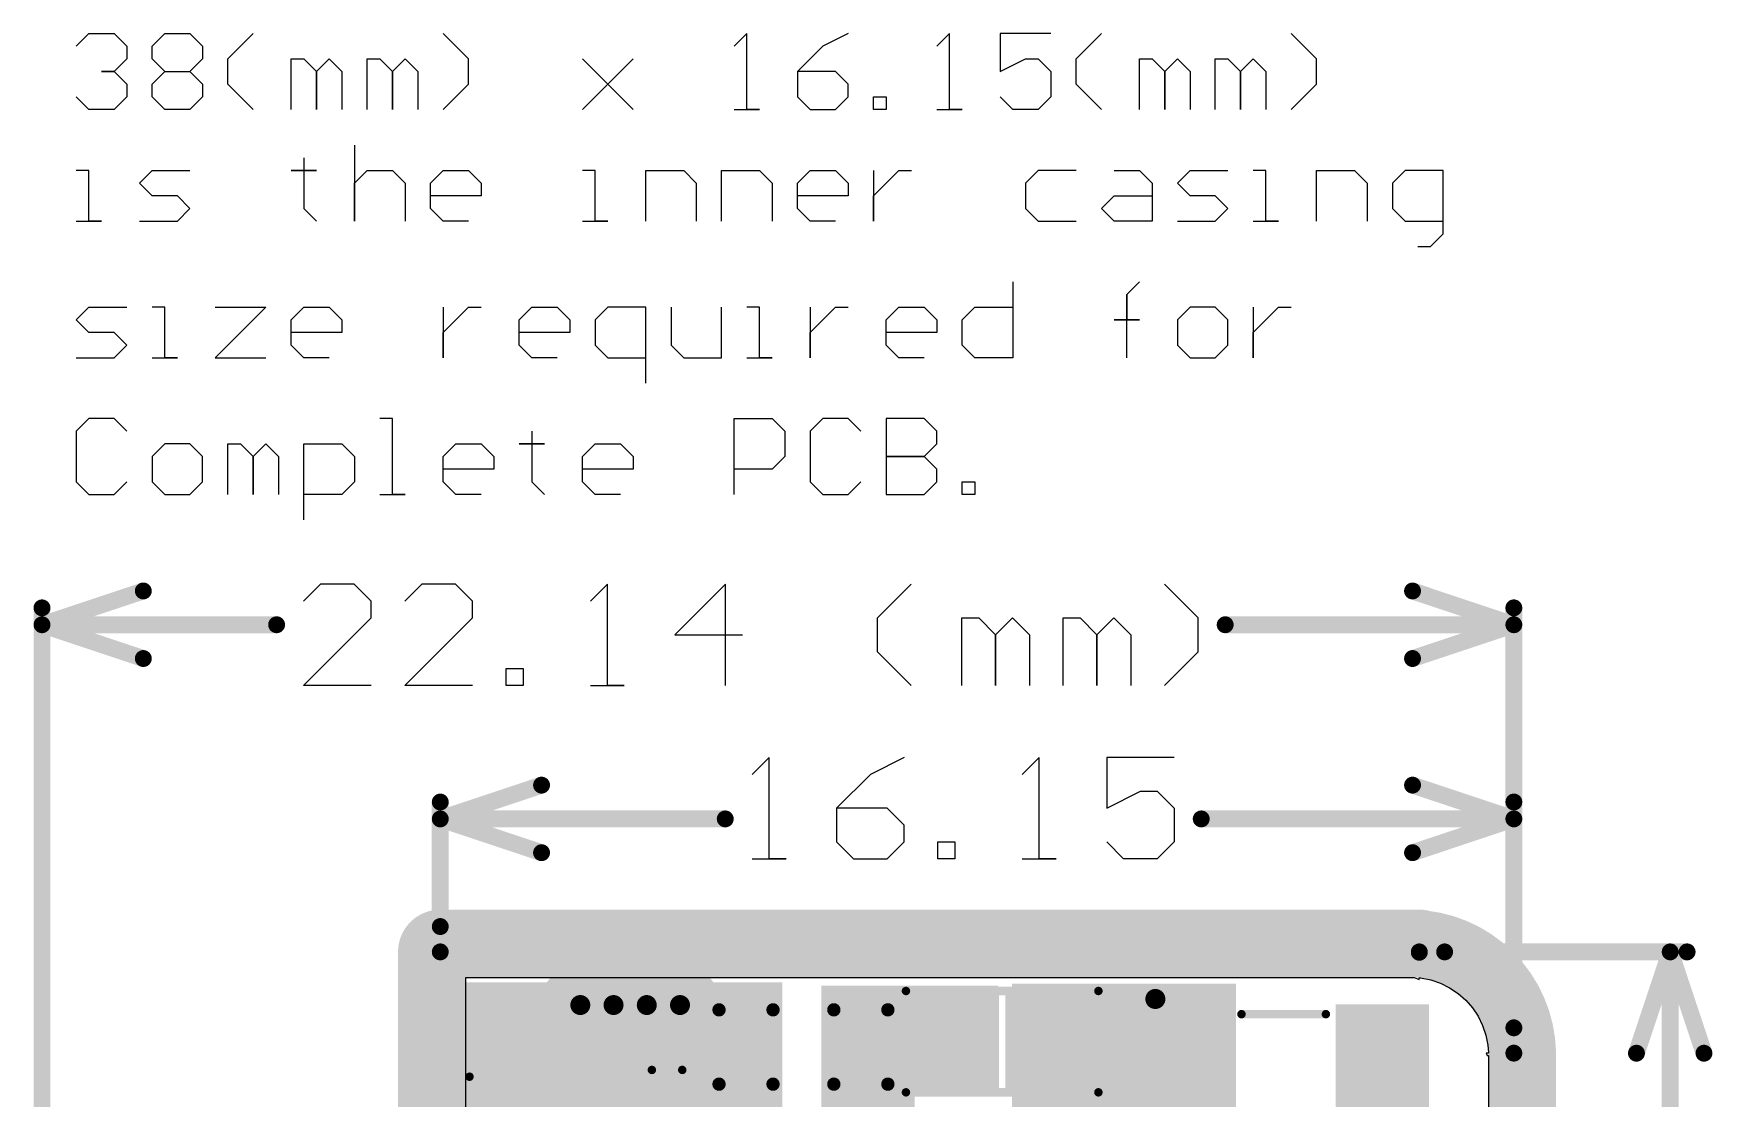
# Model space of a CAD drawing. Header units: millimetres. Extents: x 1.69 to 2.7, y 2.72 to 5.58.
# Drawn here: x 1.695 to 2.689, y 4.951 to 5.581 of the extents above; entities that cross this region are included whole.
import ezdxf

# ---------------------------------------------------------------- set-up
doc = ezdxf.new("R2010")
doc.units = ezdxf.units.MM
doc.header["$MEASUREMENT"] = 0
for name, color, linetype in [('BottomLayer', 5, 'Continuous'), ('BottomSolder', 6, 'Continuous'), ('InternalPlane1', 76, 'Continuous'), ('InternalPlane2', 16, 'Continuous'), ('Mechanical1', 6, 'Continuous'), ('Mechanical2', 216, 'Continuous'), ('MultiLayer', 9, 'Continuous'), ('TopLayer', 1, 'Continuous'), ('TopOverlay', 2, 'Continuous'), ('TopPaste', 8, 'Continuous'), ('TopSolder', 216, 'Continuous'), ('ViaHoleLayer', 16, 'Continuous')]:
    doc.layers.add(name, color=color, linetype=linetype)

# ---------------------------------------------------------------- blocks, each defined once
blk = doc.blocks.new('2450AT18A100E_13')
at = {"layer": 'TopLayer'}
for points in [[(-0.03386, 0.03583), (-0.0811, 0.03583), (-0.03386, -0.03583), (-0.0811, -0.03583)], [(0.0811, 0.03583), (0.03386, 0.03583), (0.0811, -0.03583), (0.03386, -0.03583)]]:
    blk.add_solid(points, dxfattribs=at)
at = {"layer": 'TopOverlay'}
for points, const_width in [([(-0.075, 0.043, 1), (-0.079, 0.043, 1)], 0.00787), ([(-0.08097, 0.043, 1), (-0.07703, 0.043, 1)], 0.00394), ([(-0.07697, 0.043, 1), (-0.07303, 0.043, 1)], 0.00394), ([(-0.02725, 0.034, 1), (-0.02475, 0.034, 1)], 0.0025), ([(0.02275, 0.034, 1), (0.02525, 0.034, 1)], 0.0025), ([(-0.02725, -0.034, 1), (-0.02475, -0.034, 1)], 0.0025), ([(0.02275, -0.034, 1), (0.02525, -0.034, 1)], 0.0025)]:
    blk.add_lwpolyline(points, format="xyb", close=True, dxfattribs=dict(at, const_width=const_width))
at = {"layer": 'TopOverlay', "const_width": 0.005}
for points in [[(-0.026, 0.034), (0.024, 0.034)], [(-0.026, -0.034), (0.024, -0.034)]]:
    blk.add_lwpolyline(points, dxfattribs=at)
at = {"layer": 'TopPaste'}
for points in [[(-0.03386, 0.03583), (-0.0811, 0.03583), (-0.03386, -0.03583), (-0.0811, -0.03583)], [(0.0811, 0.03583), (0.03386, 0.03583), (0.0811, -0.03583), (0.03386, -0.03583)]]:
    blk.add_solid(points, dxfattribs=at)
at = {"layer": 'TopSolder'}
for points in [[(-0.02986, 0.03983), (-0.0851, 0.03983), (-0.02986, -0.03983), (-0.0851, -0.03983)], [(0.0851, 0.03983), (0.02986, 0.03983), (0.0851, -0.03983), (0.02986, -0.03983)]]:
    blk.add_solid(points, dxfattribs=at)
blk = doc.blocks.new('L_15W2N7SV4E_18')
at = {"layer": 'TopLayer'}
for points in [[(-0.05315, -0.02598), (-0.00591, -0.02598), (-0.05315, 0.02598), (-0.00591, 0.02598)], [(0.00591, -0.02598), (0.05315, -0.02598), (0.00591, 0.02598), (0.05315, 0.02598)]]:
    blk.add_solid(points, dxfattribs=at)
at = {"layer": 'TopOverlay', "const_width": 0.005}
for points in [[(0.057, 0.03), (-0.057, 0.03)], [(-0.057, 0.03), (-0.057, -0.03)], [(0.057, 0.03), (0.057, -0.03)], [(0.057, -0.03), (-0.057, -0.03)]]:
    blk.add_lwpolyline(points, dxfattribs=at)
at = {"layer": 'TopOverlay', "const_width": 0.0025}
for points in [[(-0.05825, 0.03, 1), (-0.05575, 0.03, 1)], [(-0.05825, 0.03, 1), (-0.05575, 0.03, 1)], [(0.05575, 0.03, 1), (0.05825, 0.03, 1)], [(0.05575, 0.03, 1), (0.05825, 0.03, 1)], [(-0.05825, -0.03, 1), (-0.05575, -0.03, 1)], [(-0.05825, -0.03, 1), (-0.05575, -0.03, 1)], [(0.05575, -0.03, 1), (0.05825, -0.03, 1)], [(0.05575, -0.03, 1), (0.05825, -0.03, 1)]]:
    blk.add_lwpolyline(points, format="xyb", close=True, dxfattribs=at)
at = {"layer": 'TopPaste'}
for points in [[(-0.05315, -0.02598), (-0.00591, -0.02598), (-0.05315, 0.02598), (-0.00591, 0.02598)], [(0.00591, -0.02598), (0.05315, -0.02598), (0.00591, 0.02598), (0.05315, 0.02598)]]:
    blk.add_solid(points, dxfattribs=at)
at = {"layer": 'TopSolder'}
for points in [[(-0.05715, -0.02998), (-0.00191, -0.02998), (-0.05715, 0.02998), (-0.00191, 0.02998)], [(0.00191, -0.02998), (0.05715, -0.02998), (0.00191, 0.02998), (0.05715, 0.02998)]]:
    blk.add_solid(points, dxfattribs=at)
blk = doc.blocks.new('U_FL_R_SMT_1_80__24')
at = {"layer": 'TopLayer'}
for points in [[(-0.07913, -0.00295), (-0.03701, -0.00295), (-0.07913, 0.08366), (-0.03701, 0.08366)], [(0.03701, -0.00295), (0.07913, -0.00295), (0.03701, 0.08366), (0.07913, 0.08366)], [(-0.02008, -0.05742), (0.02008, -0.05742), (-0.02008, -0.01529), (0.02008, -0.01529)]]:
    blk.add_solid(points, dxfattribs=at)
at = {"layer": 'TopOverlay', "const_width": 0.005}
for points in [[(-0.055, 0.097), (0.058, 0.097)], [(-0.06, -0.011), (-0.06, -0.029)], [(0.062, -0.011), (0.062, -0.029)], [(-0.06, -0.029), (-0.031, -0.029)], [(0.033, -0.029), (0.062, -0.029)]]:
    blk.add_lwpolyline(points, dxfattribs=at)
at = {"layer": 'TopOverlay', "const_width": 0.0025}
for points in [[(-0.05625, 0.097, 1), (-0.05375, 0.097, 1)], [(0.05675, 0.097, 1), (0.05925, 0.097, 1)], [(-0.06125, -0.011, 1), (-0.05875, -0.011, 1)], [(0.06075, -0.011, 1), (0.06325, -0.011, 1)], [(-0.06125, -0.029, 1), (-0.05875, -0.029, 1)], [(-0.06125, -0.029, 1), (-0.05875, -0.029, 1)], [(-0.03225, -0.029, 1), (-0.02975, -0.029, 1)], [(0.03175, -0.029, 1), (0.03425, -0.029, 1)], [(0.06075, -0.029, 1), (0.06325, -0.029, 1)], [(0.06075, -0.029, 1), (0.06325, -0.029, 1)]]:
    blk.add_lwpolyline(points, format="xyb", close=True, dxfattribs=at)
at = {"layer": 'TopPaste'}
for points in [[(-0.07913, -0.00295), (-0.03701, -0.00295), (-0.07913, 0.08366), (-0.03701, 0.08366)], [(0.03701, -0.00295), (0.07913, -0.00295), (0.03701, 0.08366), (0.07913, 0.08366)], [(-0.02008, -0.05742), (0.02008, -0.05742), (-0.02008, -0.01529), (0.02008, -0.01529)]]:
    blk.add_solid(points, dxfattribs=at)
at = {"layer": 'TopSolder'}
for points in [[(-0.08313, -0.00695), (-0.03301, -0.00695), (-0.08313, 0.08766), (-0.03301, 0.08766)], [(0.03301, -0.00695), (0.08313, -0.00695), (0.03301, 0.08766), (0.08313, 0.08766)], [(-0.02408, -0.06142), (0.02408, -0.06142), (-0.02408, -0.01129), (0.02408, -0.01129)]]:
    blk.add_solid(points, dxfattribs=at)
blk = doc.blocks.new('C__0603_25')
at = {"layer": 'TopLayer'}
for points in [[(-0.045, 0.0175), (-0.045, -0.0175), (-0.015, 0.0175), (-0.015, -0.0175)], [(0.015, 0.0175), (0.015, -0.0175), (0.045, 0.0175), (0.045, -0.0175)]]:
    blk.add_solid(points, dxfattribs=at)
at = {"layer": 'TopOverlay', "const_width": 0.00787}
for points in [[(-0.05, 0.022), (-0.05, -0.022)], [(-0.018, 0.022), (-0.05, 0.022)], [(0.05, 0.022), (0.018, 0.022)], [(0.05, 0.022), (0.05, -0.022)], [(-0.018, -0.022), (-0.05, -0.022)], [(0.05, -0.022), (0.018, -0.022)]]:
    blk.add_lwpolyline(points, dxfattribs=at)
at = {"layer": 'TopOverlay', "const_width": 0.00394}
for points in [[(-0.05197, 0.022, 1), (-0.04803, 0.022, 1)], [(-0.05197, 0.022, 1), (-0.04803, 0.022, 1)], [(-0.01997, 0.022, 1), (-0.01603, 0.022, 1)], [(0.01603, 0.022, 1), (0.01997, 0.022, 1)], [(0.04803, 0.022, 1), (0.05197, 0.022, 1)], [(0.04803, 0.022, 1), (0.05197, 0.022, 1)], [(-0.05197, -0.022, 1), (-0.04803, -0.022, 1)], [(-0.05197, -0.022, 1), (-0.04803, -0.022, 1)], [(-0.01997, -0.022, 1), (-0.01603, -0.022, 1)], [(0.01603, -0.022, 1), (0.01997, -0.022, 1)], [(0.04803, -0.022, 1), (0.05197, -0.022, 1)], [(0.04803, -0.022, 1), (0.05197, -0.022, 1)]]:
    blk.add_lwpolyline(points, format="xyb", close=True, dxfattribs=at)
at = {"layer": 'TopPaste'}
for points in [[(-0.045, 0.0175), (-0.045, -0.0175), (-0.015, 0.0175), (-0.015, -0.0175)], [(0.015, 0.0175), (0.015, -0.0175), (0.045, 0.0175), (0.045, -0.0175)]]:
    blk.add_solid(points, dxfattribs=at)
at = {"layer": 'TopSolder'}
for points in [[(-0.04736, 0.01986), (-0.04736, -0.01986), (-0.01264, 0.01986), (-0.01264, -0.01986)], [(0.01264, 0.01986), (0.01264, -0.01986), (0.04736, 0.01986), (0.04736, -0.01986)]]:
    blk.add_solid(points, dxfattribs=at)

msp = doc.modelspace()

# ---------------------------------------------------------------- linework, layer by layer
at = {"layer": 'BottomLayer', "const_width": 0.00886}
for points in [[(2.01442, 5.00579, 1), (2.02328, 5.00579, 1)], [(2.0341, 5.00579, 1), (2.04296, 5.00579, 1)], [(2.05379, 5.00579, 1), (2.06265, 5.00579, 1)], [(2.07347, 5.00579, 1), (2.08233, 5.00579, 1)]]:
    msp.add_lwpolyline(points, format="xyb", close=True, dxfattribs=at)
at = {"layer": 'BottomSolder', "const_width": 0.01286}
for points in [[(2.01242, 5.00579, 1), (2.02528, 5.00579, 1)], [(2.0321, 5.00579, 1), (2.04496, 5.00579, 1)], [(2.05179, 5.00579, 1), (2.06465, 5.00579, 1)], [(2.07147, 5.00579, 1), (2.08433, 5.00579, 1)]]:
    msp.add_lwpolyline(points, format="xyb", close=True, dxfattribs=at)
at = {"layer": 'InternalPlane1'}
for p, q in [((1.95098, 4.64644), (1.95098, 5.02218)), ((1.95098, 5.02218), (2.51277, 5.02218)), ((2.51277, 5.02218), (2.51578, 5.02094)), ((2.51578, 5.02094), (2.51578, 5.02192)), ((2.51578, 5.02192), (2.51659, 5.02187)), ((2.51659, 5.02187), (2.52252, 5.02069)), ((2.52252, 5.02069), (2.52825, 5.01874)), ((2.52825, 5.01874), (2.53368, 5.01607)), ((2.53368, 5.01607), (2.53871, 5.0127)), ((2.53871, 5.0127), (2.54326, 5.00872)), ((2.54326, 5.00872), (2.54725, 5.00417)), ((2.54725, 5.00417), (2.55061, 4.99914)), ((2.55061, 4.99914), (2.55328, 4.99371)), ((2.55328, 4.99371), (2.55523, 4.98798)), ((2.55523, 4.98798), (2.55641, 4.98204)), ((2.55641, 4.98204), (2.55669, 4.97777)), ((2.5567, 4.9773), (2.55546, 4.9773)), ((2.55546, 4.9773), (2.55602, 4.97594)), ((2.55602, 4.97594), (2.5567, 4.976)), ((2.55669, 4.97777), (2.55669, 4.97774)), ((2.55669, 4.97774), (2.5567, 4.97758)), ((2.5567, 4.97758), (2.55671, 4.97739)), ((2.55671, 4.97739), (2.5567, 4.9773)), ((2.5567, 4.976), (2.5567, 4.21427))]:
    msp.add_line(p, q, dxfattribs=at)
at = {"layer": 'InternalPlane1', "const_width": 0.04}
for points in [[(1.93089, 5.03726, -0.414214), (1.9359, 5.04228)], [(2.51578, 5.04228, -0.101931), (2.51776, 5.04187)], [(2.51776, 5.04187, -0.375139), (2.57678, 4.97774)], [(2.57678, 4.97774, -0.021635), (2.5768, 4.9773)]]:
    msp.add_lwpolyline(points, format="xyb", dxfattribs=at)
for points in [[(1.9359, 5.04228), (2.51578, 5.04228)], [(2.51776, 5.04187), (2.51776, 5.04187)], [(1.93089, 4.64644), (1.93089, 5.03726)], [(2.5768, 3.59857), (2.5768, 4.9773)]]:
    msp.add_lwpolyline(points, dxfattribs=at)
at = {"layer": 'InternalPlane1'}
for points, const_width in [([(1.9259, 5.04228, 1), (1.9459, 5.04228, 1)], 0.02), ([(1.9259, 5.04228, 1), (1.9459, 5.04228, 1)], 0.02), ([(2.50578, 5.04228, 1), (2.52578, 5.04228, 1)], 0.02), ([(2.50578, 5.04228, 1), (2.52578, 5.04228, 1)], 0.02), ([(2.50776, 5.04187, 1), (2.52776, 5.04187, 1)], 0.02), ([(2.50776, 5.04187, 1), (2.52776, 5.04187, 1)], 0.02), ([(2.50776, 5.04187, 1), (2.52776, 5.04187, 1)], 0.02), ([(2.50776, 5.04187, 1), (2.52776, 5.04187, 1)], 0.02), ([(1.92089, 5.03726, 1), (1.94089, 5.03726, 1)], 0.02), ([(1.92089, 5.03726, 1), (1.94089, 5.03726, 1)], 0.02), ([(2.0069, 5.00579, 1), (2.0308, 5.00579, 1)], 0.02391), ([(2.02658, 5.00579, 1), (2.05049, 5.00579, 1)], 0.02391), ([(2.04627, 5.00579, 1), (2.07017, 5.00579, 1)], 0.02391), ([(2.06595, 5.00579, 1), (2.08986, 5.00579, 1)], 0.02391), ([(2.56678, 4.97774, 1), (2.58678, 4.97774, 1)], 0.02), ([(2.56678, 4.97774, 1), (2.58678, 4.97774, 1)], 0.02), ([(2.5668, 4.9773, 1), (2.5868, 4.9773, 1)], 0.02), ([(2.5668, 4.9773, 1), (2.5868, 4.9773, 1)], 0.02)]:
    msp.add_lwpolyline(points, format="xyb", close=True, dxfattribs=dict(at, const_width=const_width))
at = {"layer": 'InternalPlane2'}
for p, q in [((1.95098, 4.64644), (1.95098, 5.02218)), ((1.95098, 5.02218), (2.51277, 5.02218)), ((2.51277, 5.02218), (2.51578, 5.02094)), ((2.51578, 5.02094), (2.51578, 5.02192)), ((2.51578, 5.02192), (2.51659, 5.02187)), ((2.51659, 5.02187), (2.52252, 5.02069)), ((2.52252, 5.02069), (2.52825, 5.01874)), ((2.52825, 5.01874), (2.53368, 5.01607)), ((2.53368, 5.01607), (2.53871, 5.0127)), ((2.53871, 5.0127), (2.54326, 5.00872)), ((2.54326, 5.00872), (2.54725, 5.00417)), ((2.54725, 5.00417), (2.55061, 4.99914)), ((2.55061, 4.99914), (2.55328, 4.99371)), ((2.55328, 4.99371), (2.55523, 4.98798)), ((2.55523, 4.98798), (2.55641, 4.98204)), ((2.55641, 4.98204), (2.55669, 4.97777)), ((2.5567, 4.9773), (2.55546, 4.9773)), ((2.55546, 4.9773), (2.55602, 4.97594)), ((2.55602, 4.97594), (2.5567, 4.976)), ((2.55669, 4.97777), (2.55669, 4.97774)), ((2.55669, 4.97774), (2.5567, 4.97758)), ((2.5567, 4.97758), (2.55671, 4.97739)), ((2.55671, 4.97739), (2.5567, 4.9773)), ((2.5567, 4.976), (2.5567, 3.59857))]:
    msp.add_line(p, q, dxfattribs=at)
at = {"layer": 'InternalPlane2', "const_width": 0.04}
for points in [[(1.93089, 5.03726, -0.414214), (1.9359, 5.04228)], [(2.51578, 5.04228, -0.101931), (2.51776, 5.04187)], [(2.51776, 5.04187, -0.375139), (2.57678, 4.97774)], [(2.57678, 4.97774, -0.021635), (2.5768, 4.9773)]]:
    msp.add_lwpolyline(points, format="xyb", dxfattribs=at)
for points in [[(1.9359, 5.04228), (2.51578, 5.04228)], [(2.51776, 5.04187), (2.51776, 5.04187)], [(1.93089, 4.64644), (1.93089, 5.03726)], [(2.5768, 3.59857), (2.5768, 4.9773)]]:
    msp.add_lwpolyline(points, dxfattribs=at)
at = {"layer": 'InternalPlane2', "const_width": 0.02}
for points in [[(1.9259, 5.04228, 1), (1.9459, 5.04228, 1)], [(1.9259, 5.04228, 1), (1.9459, 5.04228, 1)], [(2.50578, 5.04228, 1), (2.52578, 5.04228, 1)], [(2.50578, 5.04228, 1), (2.52578, 5.04228, 1)], [(2.50776, 5.04187, 1), (2.52776, 5.04187, 1)], [(2.50776, 5.04187, 1), (2.52776, 5.04187, 1)], [(2.50776, 5.04187, 1), (2.52776, 5.04187, 1)], [(2.50776, 5.04187, 1), (2.52776, 5.04187, 1)], [(1.92089, 5.03726, 1), (1.94089, 5.03726, 1)], [(1.92089, 5.03726, 1), (1.94089, 5.03726, 1)], [(2.56678, 4.97774, 1), (2.58678, 4.97774, 1)], [(2.56678, 4.97774, 1), (2.58678, 4.97774, 1)], [(2.5668, 4.9773, 1), (2.5868, 4.9773, 1)], [(2.5668, 4.9773, 1), (2.5868, 4.9773, 1)]]:
    msp.add_lwpolyline(points, format="xyb", close=True, dxfattribs=at)
at = {"layer": 'Mechanical1'}
for p, q in [((1.72019, 5.57346), (1.72768, 5.58096)), ((1.72768, 5.58096), (1.74268, 5.58096)), ((1.74268, 5.58096), (1.75018, 5.57346)), ((1.76517, 5.57346), (1.77267, 5.58096)), ((1.77267, 5.58096), (1.78766, 5.58096)), ((1.78766, 5.58096), (1.79516, 5.57346)), ((1.81016, 5.56596), (1.82515, 5.58096)), ((1.95261, 5.56596), (1.93762, 5.58096)), ((2.11756, 5.58096), (2.11006, 5.57346)), ((2.11756, 5.53597), (2.11756, 5.58096)), ((2.17754, 5.58096), (2.16254, 5.57346)), ((2.23752, 5.58096), (2.23002, 5.57346)), ((2.23752, 5.53597), (2.23752, 5.58096)), ((2.2975, 5.58096), (2.26751, 5.58096)), ((2.26751, 5.58096), (2.26751, 5.55846)), ((2.3125, 5.56596), (2.32749, 5.58096)), ((2.45495, 5.56596), (2.43995, 5.58096)), ((1.75018, 5.57346), (1.75018, 5.56596)), ((1.76517, 5.56596), (1.76517, 5.57346)), ((1.79516, 5.57346), (1.79516, 5.56596)), ((2.16254, 5.57346), (2.14755, 5.55846)), ((1.75018, 5.56596), (1.74268, 5.55846)), ((1.77267, 5.55846), (1.76517, 5.56596)), ((1.79516, 5.56596), (1.78766, 5.55846)), ((1.81016, 5.55097), (1.81016, 5.56596)), ((1.84765, 5.53597), (1.84765, 5.56596)), ((1.84765, 5.56596), (1.85514, 5.56596)), ((1.85514, 5.56596), (1.86264, 5.55846)), ((1.86264, 5.55846), (1.87014, 5.56596)), ((1.87014, 5.56596), (1.87764, 5.55846)), ((1.89263, 5.53597), (1.89263, 5.56596)), ((1.89263, 5.56596), (1.90013, 5.56596)), ((1.90013, 5.56596), (1.90763, 5.55846)), ((1.90763, 5.55846), (1.91512, 5.56596)), ((1.91512, 5.56596), (1.92262, 5.55846)), ((1.95261, 5.55097), (1.95261, 5.56596)), ((2.02009, 5.56596), (2.05008, 5.53597)), ((2.05008, 5.56596), (2.02009, 5.53597)), ((2.03509, 5.55097), (2.05008, 5.56596)), ((2.26751, 5.55846), (2.28251, 5.56596)), ((2.28251, 5.56596), (2.29, 5.56596)), ((2.29, 5.56596), (2.2975, 5.55846)), ((2.3125, 5.55097), (2.3125, 5.56596)), ((2.34998, 5.53597), (2.34998, 5.56596)), ((2.34998, 5.56596), (2.35748, 5.56596)), ((2.35748, 5.56596), (2.36498, 5.55846)), ((2.36498, 5.55846), (2.37248, 5.56596)), ((2.37248, 5.56596), (2.37997, 5.55846)), ((2.39497, 5.53597), (2.39497, 5.56596)), ((2.39497, 5.56596), (2.40247, 5.56596)), ((2.40247, 5.56596), (2.40996, 5.55846)), ((2.40996, 5.55846), (2.41746, 5.56596)), ((2.41746, 5.56596), (2.42496, 5.55846)), ((2.45495, 5.55097), (2.45495, 5.56596)), ((1.74268, 5.55846), (1.73518, 5.55846)), ((1.73518, 5.55846), (1.74268, 5.55846)), ((1.74268, 5.55846), (1.75018, 5.55097)), ((1.75018, 5.55097), (1.75018, 5.54347)), ((1.76517, 5.55097), (1.77267, 5.55846)), ((1.76517, 5.54347), (1.76517, 5.55097)), ((1.77267, 5.55846), (1.78766, 5.55846)), ((1.78766, 5.55846), (1.79516, 5.55097)), ((1.79516, 5.55097), (1.79516, 5.54347)), ((1.82515, 5.53597), (1.81016, 5.55097)), ((1.86264, 5.55846), (1.86264, 5.53597)), ((1.86264, 5.53597), (1.86264, 5.55846)), ((1.87764, 5.55846), (1.87764, 5.53597)), ((1.90763, 5.55846), (1.90763, 5.53597)), ((1.90763, 5.53597), (1.90763, 5.55846)), ((1.92262, 5.55846), (1.92262, 5.53597)), ((1.93762, 5.53597), (1.95261, 5.55097)), ((2.05008, 5.53597), (2.03509, 5.55097)), ((2.14755, 5.55846), (2.14755, 5.54347)), ((2.17004, 5.55846), (2.14755, 5.55846)), ((2.17754, 5.55097), (2.17004, 5.55846)), ((2.17754, 5.54347), (2.17754, 5.55097)), ((2.2975, 5.55846), (2.2975, 5.54347)), ((2.32749, 5.53597), (2.3125, 5.55097)), ((2.36498, 5.55846), (2.36498, 5.53597)), ((2.36498, 5.53597), (2.36498, 5.55846)), ((2.37997, 5.55846), (2.37997, 5.53597)), ((2.40996, 5.55846), (2.40996, 5.53597)), ((2.40996, 5.53597), (2.40996, 5.55846)), ((2.42496, 5.55846), (2.42496, 5.53597)), ((2.43995, 5.53597), (2.45495, 5.55097)), ((1.72768, 5.53597), (1.72019, 5.54347)), ((1.75018, 5.54347), (1.74268, 5.53597)), ((1.77267, 5.53597), (1.76517, 5.54347)), ((1.79516, 5.54347), (1.78766, 5.53597)), ((2.14755, 5.54347), (2.15505, 5.53597)), ((2.17004, 5.53597), (2.17754, 5.54347)), ((2.19253, 5.53597), (2.19253, 5.54347)), ((2.19253, 5.54347), (2.20003, 5.54347)), ((2.20003, 5.54347), (2.20003, 5.53597)), ((2.27501, 5.53597), (2.26751, 5.54347)), ((2.2975, 5.54347), (2.29, 5.53597)), ((1.74268, 5.53597), (1.72768, 5.53597)), ((1.78766, 5.53597), (1.77267, 5.53597)), ((2.11006, 5.53597), (2.12506, 5.53597)), ((2.12506, 5.53597), (2.11756, 5.53597)), ((2.15505, 5.53597), (2.17004, 5.53597)), ((2.20003, 5.53597), (2.19253, 5.53597)), ((2.23002, 5.53597), (2.24502, 5.53597)), ((2.24502, 5.53597), (2.23752, 5.53597)), ((2.29, 5.53597), (2.27501, 5.53597)), ((1.88513, 5.51497), (1.88513, 5.46999)), ((1.72768, 5.49998), (1.72019, 5.49998)), ((1.72768, 5.46999), (1.72768, 5.49998)), ((1.75767, 5.49248), (1.76517, 5.49998)), ((1.76517, 5.49998), (1.78766, 5.49998)), ((1.85514, 5.49998), (1.84765, 5.49998)), ((1.84765, 5.49998), (1.86264, 5.49998)), ((1.85514, 5.50748), (1.85514, 5.49998)), ((1.86264, 5.49998), (1.85514, 5.49998)), ((1.85514, 5.49998), (1.85514, 5.47749)), ((1.88513, 5.49248), (1.89263, 5.49998)), ((1.89263, 5.49998), (1.90763, 5.49998)), ((1.90763, 5.49998), (1.91512, 5.49248)), ((1.93012, 5.49248), (1.93762, 5.49998)), ((1.93762, 5.49998), (1.95261, 5.49998)), ((1.95261, 5.49998), (1.96011, 5.49248)), ((2.02759, 5.49998), (2.02009, 5.49998)), ((2.02759, 5.46999), (2.02759, 5.49998)), ((2.05758, 5.46999), (2.05758, 5.49998)), ((2.05758, 5.49998), (2.08007, 5.49998)), ((2.08007, 5.49998), (2.08757, 5.49248)), ((2.10256, 5.46999), (2.10256, 5.49998)), ((2.10256, 5.49998), (2.12506, 5.49998)), ((2.12506, 5.49998), (2.13255, 5.49248)), ((2.14755, 5.49248), (2.15505, 5.49998)), ((2.15505, 5.49998), (2.17004, 5.49998)), ((2.17004, 5.49998), (2.17754, 5.49248)), ((2.19253, 5.49998), (2.19253, 5.46999)), ((2.20003, 5.49248), (2.20753, 5.49998)), ((2.20753, 5.49998), (2.21503, 5.49998)), ((2.29, 5.49998), (2.28251, 5.49248)), ((2.3125, 5.49998), (2.29, 5.49998)), ((2.33499, 5.49998), (2.34998, 5.49998)), ((2.34998, 5.49998), (2.35748, 5.49248)), ((2.37248, 5.49248), (2.37997, 5.49998)), ((2.37997, 5.49998), (2.40247, 5.49998)), ((2.42496, 5.49998), (2.41746, 5.49998)), ((2.42496, 5.46999), (2.42496, 5.49998)), ((2.45495, 5.46999), (2.45495, 5.49998)), ((2.45495, 5.49998), (2.47744, 5.49998)), ((2.47744, 5.49998), (2.48494, 5.49248)), ((2.50743, 5.49998), (2.49994, 5.49248)), ((2.52993, 5.49998), (2.50743, 5.49998)), ((2.52993, 5.46249), (2.52993, 5.49998)), ((1.76517, 5.48498), (1.75767, 5.49248)), ((1.88513, 5.46999), (1.88513, 5.49248)), ((1.91512, 5.49248), (1.91512, 5.46999)), ((1.93012, 5.47749), (1.93012, 5.49248)), ((1.96011, 5.49248), (1.96011, 5.48498)), ((2.08757, 5.49248), (2.08757, 5.46999)), ((2.13255, 5.49248), (2.13255, 5.46999)), ((2.14755, 5.47749), (2.14755, 5.49248)), ((2.17754, 5.49248), (2.17754, 5.48498)), ((2.19253, 5.48498), (2.20003, 5.49248)), ((2.28251, 5.49248), (2.28251, 5.47749)), ((2.35748, 5.49248), (2.35748, 5.46999)), ((2.37997, 5.48498), (2.37248, 5.49248)), ((2.48494, 5.49248), (2.48494, 5.46999)), ((2.49994, 5.49248), (2.49994, 5.47749)), ((1.78017, 5.48498), (1.76517, 5.48498)), ((1.78766, 5.47749), (1.78017, 5.48498)), ((1.96011, 5.48498), (1.93012, 5.48498)), ((2.17754, 5.48498), (2.14755, 5.48498)), ((2.19253, 5.46999), (2.19253, 5.48498)), ((2.32749, 5.47749), (2.33499, 5.48498)), ((2.33499, 5.48498), (2.35748, 5.48498)), ((2.39497, 5.48498), (2.37997, 5.48498)), ((2.40247, 5.47749), (2.39497, 5.48498)), ((1.72019, 5.46999), (1.73518, 5.46999)), ((1.73518, 5.46999), (1.72768, 5.46999)), ((1.75767, 5.46999), (1.78017, 5.46999)), ((1.78017, 5.46999), (1.78766, 5.47749)), ((1.85514, 5.47749), (1.86264, 5.46999)), ((1.93762, 5.46999), (1.93012, 5.47749)), ((1.95261, 5.46999), (1.93762, 5.46999)), ((2.02009, 5.46999), (2.03509, 5.46999)), ((2.03509, 5.46999), (2.02759, 5.46999)), ((2.15505, 5.46999), (2.14755, 5.47749)), ((2.17004, 5.46999), (2.15505, 5.46999)), ((2.28251, 5.47749), (2.29, 5.46999)), ((2.29, 5.46999), (2.3125, 5.46999)), ((2.33499, 5.46999), (2.32749, 5.47749)), ((2.35748, 5.46999), (2.33499, 5.46999)), ((2.37248, 5.46999), (2.39497, 5.46999)), ((2.39497, 5.46999), (2.40247, 5.47749)), ((2.41746, 5.46999), (2.43246, 5.46999)), ((2.43246, 5.46999), (2.42496, 5.46999)), ((2.49994, 5.47749), (2.50743, 5.46999)), ((2.50743, 5.46999), (2.52993, 5.46999)), ((2.52243, 5.45499), (2.52993, 5.46249)), ((2.51493, 5.45499), (2.52243, 5.45499)), ((2.27501, 5.434), (2.27501, 5.38901)), ((2.34249, 5.4265), (2.34998, 5.434)), ((2.34249, 5.38901), (2.34249, 5.4265)), ((2.34249, 5.4265), (2.34249, 5.4115)), ((2.34249, 5.4115), (2.34249, 5.4265)), ((1.72019, 5.4115), (1.72768, 5.419)), ((1.72768, 5.40401), (1.72019, 5.4115)), ((1.72768, 5.419), (1.75018, 5.419)), ((1.77267, 5.419), (1.76517, 5.419)), ((1.77267, 5.38901), (1.77267, 5.419)), ((1.80266, 5.419), (1.83265, 5.419)), ((1.83265, 5.419), (1.80266, 5.38901)), ((1.84765, 5.4115), (1.85514, 5.419)), ((1.84765, 5.39651), (1.84765, 5.4115)), ((1.85514, 5.419), (1.87014, 5.419)), ((1.87014, 5.419), (1.87764, 5.4115)), ((1.87764, 5.4115), (1.87764, 5.40401)), ((1.93762, 5.419), (1.93762, 5.38901)), ((1.93762, 5.40401), (1.94511, 5.4115)), ((1.94511, 5.4115), (1.95261, 5.419)), ((1.95261, 5.419), (1.96011, 5.419)), ((1.9826, 5.4115), (1.9901, 5.419)), ((1.9826, 5.39651), (1.9826, 5.4115)), ((1.9901, 5.419), (2.00509, 5.419)), ((2.00509, 5.419), (2.01259, 5.4115)), ((2.01259, 5.4115), (2.01259, 5.40401)), ((2.03509, 5.419), (2.02759, 5.4115)), ((2.02759, 5.4115), (2.02759, 5.39651)), ((2.05758, 5.419), (2.03509, 5.419)), ((2.05758, 5.37402), (2.05758, 5.419)), ((2.07257, 5.419), (2.07257, 5.39651)), ((2.10256, 5.38901), (2.10256, 5.419)), ((2.12506, 5.419), (2.11756, 5.419)), ((2.12506, 5.38901), (2.12506, 5.419)), ((2.15505, 5.419), (2.15505, 5.38901)), ((2.15505, 5.40401), (2.16254, 5.4115)), ((2.16254, 5.4115), (2.17004, 5.419)), ((2.17004, 5.419), (2.17754, 5.419)), ((2.20003, 5.4115), (2.20753, 5.419)), ((2.20003, 5.39651), (2.20003, 5.4115)), ((2.20753, 5.419), (2.22252, 5.419)), ((2.22252, 5.419), (2.23002, 5.4115)), ((2.23002, 5.4115), (2.23002, 5.40401)), ((2.24502, 5.4115), (2.25251, 5.419)), ((2.24502, 5.39651), (2.24502, 5.4115)), ((2.25251, 5.419), (2.27501, 5.419)), ((2.34249, 5.4115), (2.33499, 5.4115)), ((2.33499, 5.4115), (2.34998, 5.4115)), ((2.34998, 5.4115), (2.34249, 5.4115)), ((2.37997, 5.419), (2.37248, 5.4115)), ((2.37248, 5.4115), (2.37248, 5.39651)), ((2.39497, 5.419), (2.37997, 5.419)), ((2.40247, 5.4115), (2.39497, 5.419)), ((2.40247, 5.39651), (2.40247, 5.4115)), ((2.41746, 5.419), (2.41746, 5.38901)), ((2.41746, 5.40401), (2.42496, 5.4115)), ((2.42496, 5.4115), (2.43246, 5.419)), ((2.43246, 5.419), (2.43995, 5.419)), ((1.74268, 5.40401), (1.72768, 5.40401)), ((1.75018, 5.39651), (1.74268, 5.40401)), ((1.87764, 5.40401), (1.84765, 5.40401)), ((1.93762, 5.38901), (1.93762, 5.40401)), ((2.01259, 5.40401), (1.9826, 5.40401)), ((2.15505, 5.38901), (2.15505, 5.40401)), ((2.23002, 5.40401), (2.20003, 5.40401)), ((2.41746, 5.38901), (2.41746, 5.40401)), ((1.74268, 5.38901), (1.75018, 5.39651)), ((1.85514, 5.38901), (1.84765, 5.39651)), ((1.9901, 5.38901), (1.9826, 5.39651)), ((2.02759, 5.39651), (2.03509, 5.38901)), ((2.07257, 5.39651), (2.08007, 5.38901)), ((2.20753, 5.38901), (2.20003, 5.39651)), ((2.25251, 5.38901), (2.24502, 5.39651)), ((2.37248, 5.39651), (2.37997, 5.38901)), ((2.39497, 5.38901), (2.40247, 5.39651)), ((1.72019, 5.38901), (1.74268, 5.38901)), ((1.76517, 5.38901), (1.78017, 5.38901)), ((1.78017, 5.38901), (1.77267, 5.38901)), ((1.80266, 5.38901), (1.83265, 5.38901)), ((1.87014, 5.38901), (1.85514, 5.38901)), ((2.00509, 5.38901), (1.9901, 5.38901)), ((2.03509, 5.38901), (2.05758, 5.38901)), ((2.08007, 5.38901), (2.10256, 5.38901)), ((2.11756, 5.38901), (2.13255, 5.38901)), ((2.13255, 5.38901), (2.12506, 5.38901)), ((2.22252, 5.38901), (2.20753, 5.38901)), ((2.27501, 5.38901), (2.25251, 5.38901)), ((2.37997, 5.38901), (2.39497, 5.38901)), ((1.72768, 5.35302), (1.72019, 5.34552)), ((1.74268, 5.35302), (1.72768, 5.35302)), ((1.75018, 5.34552), (1.74268, 5.35302)), ((1.90763, 5.35302), (1.90013, 5.35302)), ((1.90763, 5.30803), (1.90763, 5.35302)), ((2.11006, 5.30803), (2.11006, 5.35302)), ((2.11006, 5.35302), (2.13255, 5.35302)), ((2.13255, 5.35302), (2.14005, 5.34552)), ((2.16254, 5.35302), (2.15505, 5.34552)), ((2.17754, 5.35302), (2.16254, 5.35302)), ((2.18504, 5.34552), (2.17754, 5.35302)), ((2.20003, 5.35302), (2.20003, 5.30803)), ((2.22252, 5.35302), (2.20003, 5.35302)), ((2.23002, 5.34552), (2.22252, 5.35302)), ((1.72019, 5.34552), (1.72019, 5.31553)), ((1.9901, 5.34552), (1.9901, 5.33802)), ((2.14005, 5.34552), (2.14005, 5.33053)), ((2.15505, 5.34552), (2.15505, 5.31553)), ((2.23002, 5.33802), (2.23002, 5.34552)), ((1.77267, 5.33802), (1.76517, 5.33053)), ((1.76517, 5.33053), (1.76517, 5.31553)), ((1.78766, 5.33802), (1.77267, 5.33802)), ((1.79516, 5.33053), (1.78766, 5.33802)), ((1.79516, 5.31553), (1.79516, 5.33053)), ((1.81016, 5.30803), (1.81016, 5.33802)), ((1.81016, 5.33802), (1.81766, 5.33802)), ((1.81766, 5.33802), (1.82515, 5.33053)), ((1.82515, 5.33053), (1.83265, 5.33802)), ((1.82515, 5.33053), (1.82515, 5.30803)), ((1.82515, 5.30803), (1.82515, 5.33053)), ((1.83265, 5.33802), (1.84015, 5.33053)), ((1.84015, 5.33053), (1.84015, 5.30803)), ((1.85514, 5.29304), (1.85514, 5.33802)), ((1.85514, 5.33802), (1.87764, 5.33802)), ((1.87764, 5.33802), (1.88513, 5.33053)), ((1.88513, 5.33053), (1.88513, 5.31553)), ((1.93762, 5.33053), (1.94511, 5.33802)), ((1.93762, 5.31553), (1.93762, 5.33053)), ((1.94511, 5.33802), (1.96011, 5.33802)), ((1.96011, 5.33802), (1.96761, 5.33053)), ((1.96761, 5.33053), (1.96761, 5.32303)), ((1.9901, 5.33802), (1.9826, 5.33802)), ((1.9826, 5.33802), (1.9976, 5.33802)), ((1.9976, 5.33802), (1.9901, 5.33802)), ((1.9901, 5.33802), (1.9901, 5.31553)), ((2.02009, 5.33053), (2.02759, 5.33802)), ((2.02009, 5.31553), (2.02009, 5.33053)), ((2.02759, 5.33802), (2.04258, 5.33802)), ((2.04258, 5.33802), (2.05008, 5.33053)), ((2.05008, 5.33053), (2.05008, 5.32303)), ((2.14005, 5.33053), (2.13255, 5.32303)), ((2.22252, 5.33053), (2.20003, 5.33053)), ((2.20003, 5.33053), (2.22252, 5.33053)), ((2.22252, 5.33053), (2.23002, 5.33802)), ((2.23002, 5.32303), (2.22252, 5.33053)), ((1.96761, 5.32303), (1.93762, 5.32303)), ((2.05008, 5.32303), (2.02009, 5.32303)), ((2.13255, 5.32303), (2.11006, 5.32303)), ((2.23002, 5.31553), (2.23002, 5.32303)), ((1.72019, 5.31553), (1.72768, 5.30803)), ((1.74268, 5.30803), (1.75018, 5.31553)), ((1.76517, 5.31553), (1.77267, 5.30803)), ((1.78766, 5.30803), (1.79516, 5.31553)), ((1.88513, 5.31553), (1.87764, 5.30803)), ((1.94511, 5.30803), (1.93762, 5.31553)), ((1.9901, 5.31553), (1.9976, 5.30803)), ((2.02759, 5.30803), (2.02009, 5.31553)), ((2.15505, 5.31553), (2.16254, 5.30803)), ((2.17754, 5.30803), (2.18504, 5.31553)), ((2.22252, 5.30803), (2.23002, 5.31553)), ((2.24502, 5.30803), (2.24502, 5.31553)), ((2.24502, 5.31553), (2.25251, 5.31553)), ((2.25251, 5.31553), (2.25251, 5.30803)), ((1.72768, 5.30803), (1.74268, 5.30803)), ((1.77267, 5.30803), (1.78766, 5.30803)), ((1.87764, 5.30803), (1.85514, 5.30803)), ((1.90013, 5.30803), (1.91512, 5.30803)), ((1.91512, 5.30803), (1.90763, 5.30803)), ((1.96011, 5.30803), (1.94511, 5.30803)), ((2.04258, 5.30803), (2.02759, 5.30803)), ((2.16254, 5.30803), (2.17754, 5.30803)), ((2.20003, 5.30803), (2.22252, 5.30803)), ((2.25251, 5.30803), (2.24502, 5.30803)), ((1.86498, 5.25494), (1.85498, 5.24495)), ((1.88497, 5.25494), (1.86498, 5.25494)), ((1.89497, 5.24495), (1.88497, 5.25494)), ((1.92496, 5.25494), (1.91496, 5.24495)), ((1.94496, 5.25494), (1.92496, 5.25494)), ((1.95495, 5.24495), (1.94496, 5.25494)), ((2.03493, 5.25494), (2.02493, 5.24495)), ((2.03493, 5.19496), (2.03493, 5.25494)), ((2.1049, 5.25494), (2.07491, 5.22495)), ((2.1049, 5.19496), (2.1049, 5.25494)), ((2.19487, 5.23495), (2.21487, 5.25494)), ((2.38481, 5.23495), (2.36482, 5.25494)), ((1.89497, 5.23495), (1.89497, 5.24495)), ((1.95495, 5.23495), (1.95495, 5.24495)), ((1.85498, 5.19496), (1.89497, 5.23495)), ((1.91496, 5.19496), (1.95495, 5.23495)), ((2.19487, 5.21496), (2.19487, 5.23495)), ((2.24486, 5.19496), (2.24486, 5.23495)), ((2.24486, 5.23495), (2.25485, 5.23495)), ((2.25485, 5.23495), (2.26485, 5.22495)), ((2.26485, 5.22495), (2.27485, 5.23495)), ((2.27485, 5.23495), (2.28485, 5.22495)), ((2.30484, 5.19496), (2.30484, 5.23495)), ((2.30484, 5.23495), (2.31484, 5.23495)), ((2.31484, 5.23495), (2.32483, 5.22495)), ((2.32483, 5.22495), (2.33483, 5.23495)), ((2.33483, 5.23495), (2.34483, 5.22495)), ((2.38481, 5.21496), (2.38481, 5.23495)), ((2.07491, 5.22495), (2.1149, 5.22495)), ((2.26485, 5.22495), (2.26485, 5.19496)), ((2.26485, 5.19496), (2.26485, 5.22495)), ((2.28485, 5.22495), (2.28485, 5.19496)), ((2.32483, 5.22495), (2.32483, 5.19496)), ((2.32483, 5.19496), (2.32483, 5.22495)), ((2.34483, 5.22495), (2.34483, 5.19496)), ((2.21487, 5.19496), (2.19487, 5.21496)), ((2.36482, 5.19496), (2.38481, 5.21496)), ((1.97495, 5.19496), (1.97495, 5.20496)), ((1.97495, 5.20496), (1.98494, 5.20496)), ((1.98494, 5.20496), (1.98494, 5.19496)), ((1.89497, 5.19496), (1.85498, 5.19496)), ((1.95495, 5.19496), (1.91496, 5.19496)), ((1.98494, 5.19496), (1.97495, 5.19496)), ((2.02493, 5.19496), (2.04492, 5.19496)), ((2.04492, 5.19496), (2.03493, 5.19496)), ((2.1307, 5.15235), (2.1207, 5.14235)), ((2.1307, 5.09237), (2.1307, 5.15235)), ((2.21067, 5.15235), (2.19068, 5.14235)), ((2.29064, 5.15235), (2.28065, 5.14235)), ((2.29064, 5.09237), (2.29064, 5.15235)), ((2.37062, 5.15235), (2.33063, 5.15235)), ((2.33063, 5.15235), (2.33063, 5.12236)), ((2.19068, 5.14235), (2.17068, 5.12236)), ((2.33063, 5.12236), (2.35062, 5.13236)), ((2.35062, 5.13236), (2.36062, 5.13236)), ((2.36062, 5.13236), (2.37062, 5.12236)), ((2.17068, 5.12236), (2.17068, 5.10237)), ((2.20067, 5.12236), (2.17068, 5.12236)), ((2.21067, 5.11236), (2.20067, 5.12236)), ((2.37062, 5.12236), (2.37062, 5.10237)), ((2.21067, 5.10237), (2.21067, 5.11236)), ((2.17068, 5.10237), (2.18068, 5.09237)), ((2.20067, 5.09237), (2.21067, 5.10237)), ((2.23066, 5.09237), (2.23066, 5.10237)), ((2.23066, 5.10237), (2.24066, 5.10237)), ((2.24066, 5.10237), (2.24066, 5.09237)), ((2.34063, 5.09237), (2.33063, 5.10237)), ((2.37062, 5.10237), (2.36062, 5.09237)), ((2.1207, 5.09237), (2.14069, 5.09237)), ((2.14069, 5.09237), (2.1307, 5.09237)), ((2.18068, 5.09237), (2.20067, 5.09237)), ((2.24066, 5.09237), (2.23066, 5.09237)), ((2.28065, 5.09237), (2.30064, 5.09237)), ((2.30064, 5.09237), (2.29064, 5.09237)), ((2.36062, 5.09237), (2.34063, 5.09237))]:
    msp.add_line(p, q, dxfattribs=at)
at = {"layer": 'Mechanical1', "const_width": 0.01}
for points in [[(1.70002, 5.23095), (1.76002, 5.25095)], [(2.51178, 5.25095), (2.57178, 5.23095)], [(1.70002, 4.68764), (1.70002, 5.24095)], [(2.57178, 4.9923), (2.57178, 5.24095)], [(1.70002, 5.23095), (1.76002, 5.21095)], [(1.70002, 5.23095), (1.83898, 5.23095)], [(2.40081, 5.23095), (2.57178, 5.23095)], [(2.51178, 5.21095), (2.57178, 5.23095)], [(1.9359, 5.11599), (1.9959, 5.13599)], [(2.51179, 5.13599), (2.57179, 5.11599)], [(1.9359, 5.05226), (1.9359, 5.12599)], [(2.57179, 3.59639), (2.57179, 5.12599)], [(1.9359, 5.11599), (1.9959, 5.09599)], [(1.9359, 5.11599), (2.1047, 5.11599)], [(2.38662, 5.11599), (2.57179, 5.11599)], [(2.51179, 5.09599), (2.57179, 5.11599)], [(2.53078, 5.03726), (2.6744, 5.03726)], [(2.6444, 4.97726), (2.6644, 5.03726)], [(2.6644, 5.03726), (2.6844, 4.97726)], [(2.6644, 4.55924), (2.6644, 5.03726)]]:
    msp.add_lwpolyline(points, dxfattribs=at)
at = {"layer": 'Mechanical1', "const_width": 0.005}
for points in [[(1.75752, 5.25095, 1), (1.76252, 5.25095, 1)], [(2.50928, 5.25095, 1), (2.51428, 5.25095, 1)], [(1.69752, 5.24095, 1), (1.70252, 5.24095, 1)], [(2.56928, 5.24095, 1), (2.57428, 5.24095, 1)], [(1.69752, 5.23095, 1), (1.70252, 5.23095, 1)], [(1.69752, 5.23095, 1), (1.70252, 5.23095, 1)], [(1.69752, 5.23095, 1), (1.70252, 5.23095, 1)], [(1.83648, 5.23095, 1), (1.84148, 5.23095, 1)], [(2.39831, 5.23095, 1), (2.40331, 5.23095, 1)], [(2.56928, 5.23095, 1), (2.57428, 5.23095, 1)], [(2.56928, 5.23095, 1), (2.57428, 5.23095, 1)], [(2.56928, 5.23095, 1), (2.57428, 5.23095, 1)], [(1.75752, 5.21095, 1), (1.76252, 5.21095, 1)], [(2.50928, 5.21095, 1), (2.51428, 5.21095, 1)], [(1.9934, 5.13599, 1), (1.9984, 5.13599, 1)], [(2.50929, 5.13599, 1), (2.51429, 5.13599, 1)], [(1.9334, 5.12599, 1), (1.9384, 5.12599, 1)], [(2.56929, 5.12599, 1), (2.57429, 5.12599, 1)], [(1.9334, 5.11599, 1), (1.9384, 5.11599, 1)], [(1.9334, 5.11599, 1), (1.9384, 5.11599, 1)], [(1.9334, 5.11599, 1), (1.9384, 5.11599, 1)], [(2.1022, 5.11599, 1), (2.1072, 5.11599, 1)], [(2.38412, 5.11599, 1), (2.38912, 5.11599, 1)], [(2.56929, 5.11599, 1), (2.57429, 5.11599, 1)], [(2.56929, 5.11599, 1), (2.57429, 5.11599, 1)], [(2.56929, 5.11599, 1), (2.57429, 5.11599, 1)], [(1.9934, 5.09599, 1), (1.9984, 5.09599, 1)], [(2.50929, 5.09599, 1), (2.51429, 5.09599, 1)], [(1.9334, 5.05226, 1), (1.9384, 5.05226, 1)], [(2.52828, 5.03726, 1), (2.53328, 5.03726, 1)], [(2.6619, 5.03726, 1), (2.6669, 5.03726, 1)], [(2.6619, 5.03726, 1), (2.6669, 5.03726, 1)], [(2.6619, 5.03726, 1), (2.6669, 5.03726, 1)], [(2.6719, 5.03726, 1), (2.6769, 5.03726, 1)], [(2.56928, 4.9923, 1), (2.57428, 4.9923, 1)], [(2.6419, 4.97726, 1), (2.6469, 4.97726, 1)], [(2.6819, 4.97726, 1), (2.6869, 4.97726, 1)]]:
    msp.add_lwpolyline(points, format="xyb", close=True, dxfattribs=at)
at = {"layer": 'Mechanical2', "const_width": 0.01}
for points in [[(1.9359, 4.64142), (1.9359, 5.03726)], [(1.9359, 4.64142), (1.9359, 5.03726)], [(1.9359, 5.03726), (2.51578, 5.03726)], [(2.57179, 3.59639), (2.57179, 4.9773)]]:
    msp.add_lwpolyline(points, dxfattribs=at)
at = {"layer": 'Mechanical2', "const_width": 0.005}
for points in [[(1.9334, 5.03726, 1), (1.9384, 5.03726, 1)], [(1.9334, 5.03726, 1), (1.9384, 5.03726, 1)], [(1.9334, 5.03726, 1), (1.9384, 5.03726, 1)], [(2.51328, 5.03726, 1), (2.51828, 5.03726, 1)], [(2.51328, 5.03703, 1), (2.51828, 5.03703, 1)], [(2.56928, 4.9773, 1), (2.57428, 4.9773, 1)], [(2.56929, 4.9773, 1), (2.57429, 4.9773, 1)]]:
    msp.add_lwpolyline(points, format="xyb", close=True, dxfattribs=at)
at = {"layer": 'Mechanical2', "const_width": 0.01}
msp.add_lwpolyline([(2.51578, 5.03703, -0.383288), (2.57178, 4.9773)], format="xyb", dxfattribs=at)
at = {"layer": 'MultiLayer', "const_width": 0.00886}
for points in [[(2.01442, 5.00579, 1), (2.02328, 5.00579, 1)], [(2.0341, 5.00579, 1), (2.04296, 5.00579, 1)], [(2.05379, 5.00579, 1), (2.06265, 5.00579, 1)], [(2.07347, 5.00579, 1), (2.08233, 5.00579, 1)]]:
    msp.add_lwpolyline(points, format="xyb", close=True, dxfattribs=at)
at = {"layer": 'TopLayer'}
for points, const_width in [([(2.01442, 5.00579, 1), (2.02328, 5.00579, 1)], 0.00886), ([(2.0341, 5.00579, 1), (2.04296, 5.00579, 1)], 0.00886), ([(2.05379, 5.00579, 1), (2.06265, 5.00579, 1)], 0.00886), ([(2.07347, 5.00579, 1), (2.08233, 5.00579, 1)], 0.00886), ([(2.28715, 4.98396, 1), (2.29715, 4.98396, 1)], 0.01), ([(2.34764, 4.98396, 1), (2.35764, 4.98396, 1)], 0.01), ([(2.18232, 4.97996, 1), (2.19232, 4.97996, 1)], 0.01), ([(2.24309, 4.98096, 1), (2.25309, 4.98096, 1)], 0.01), ([(2.24309, 4.97996, 1), (2.25309, 4.97996, 1)], 0.01), ([(2.24409, 4.97996, 1), (2.25409, 4.97996, 1)], 0.01)]:
    msp.add_lwpolyline(points, format="xyb", close=True, dxfattribs=dict(at, const_width=const_width))
at = {"layer": 'TopLayer', "const_width": 0.02}
for points in [[(2.29215, 4.98396), (2.35264, 4.98396)], [(2.18732, 4.97996), (2.24809, 4.97996)], [(2.24809, 4.98096), (2.24909, 4.97996)]]:
    msp.add_lwpolyline(points, dxfattribs=at)
at = {"layer": 'TopLayer'}
for points in [[(1.95141, 4.93686), (2.13841, 4.93686), (1.95141, 5.01914), (2.13841, 5.01914)], [(2.16164, 5.01717), (2.16164, 4.95615), (2.26617, 5.01717), (2.26617, 4.95615)], [(2.27451, 4.89513), (2.40731, 4.89513), (2.27451, 5.01839), (2.40731, 5.01839)], [(2.16164, 4.77855), (2.21696, 4.77855), (2.16164, 4.98455), (2.21696, 4.98455)], [(1.95141, 4.96343), (1.95141, 4.67869), (2.05653, 4.96343), (2.05653, 4.67869)]]:
    msp.add_solid(points, dxfattribs=at)
at = {"layer": 'ViaHoleLayer', "const_width": 0.00591}
for points in [[(2.0159, 5.00579, 1), (2.0218, 5.00579, 1)], [(2.03558, 5.00579, 1), (2.04149, 5.00579, 1)], [(2.05527, 5.00579, 1), (2.06117, 5.00579, 1)], [(2.07495, 5.00579, 1), (2.08086, 5.00579, 1)]]:
    msp.add_lwpolyline(points, format="xyb", close=True, dxfattribs=at)

# ---------------------------------------------------------------- block references
for name, p, rotation in [('L_15W2N7SV4E_18', (2.26873, 4.98411), 180), ('2450AT18A100E_13', (2.43645, 4.96638), 360), ('C__0603_25', (2.15101, 4.98095), 180), ('U_FL_R_SMT_1_80__24', (2.05023, 4.90536), 90)]:
    msp.add_blockref(name, p, dxfattribs=dict(rotation=rotation))

doc.saveas('drawing.dxf')
